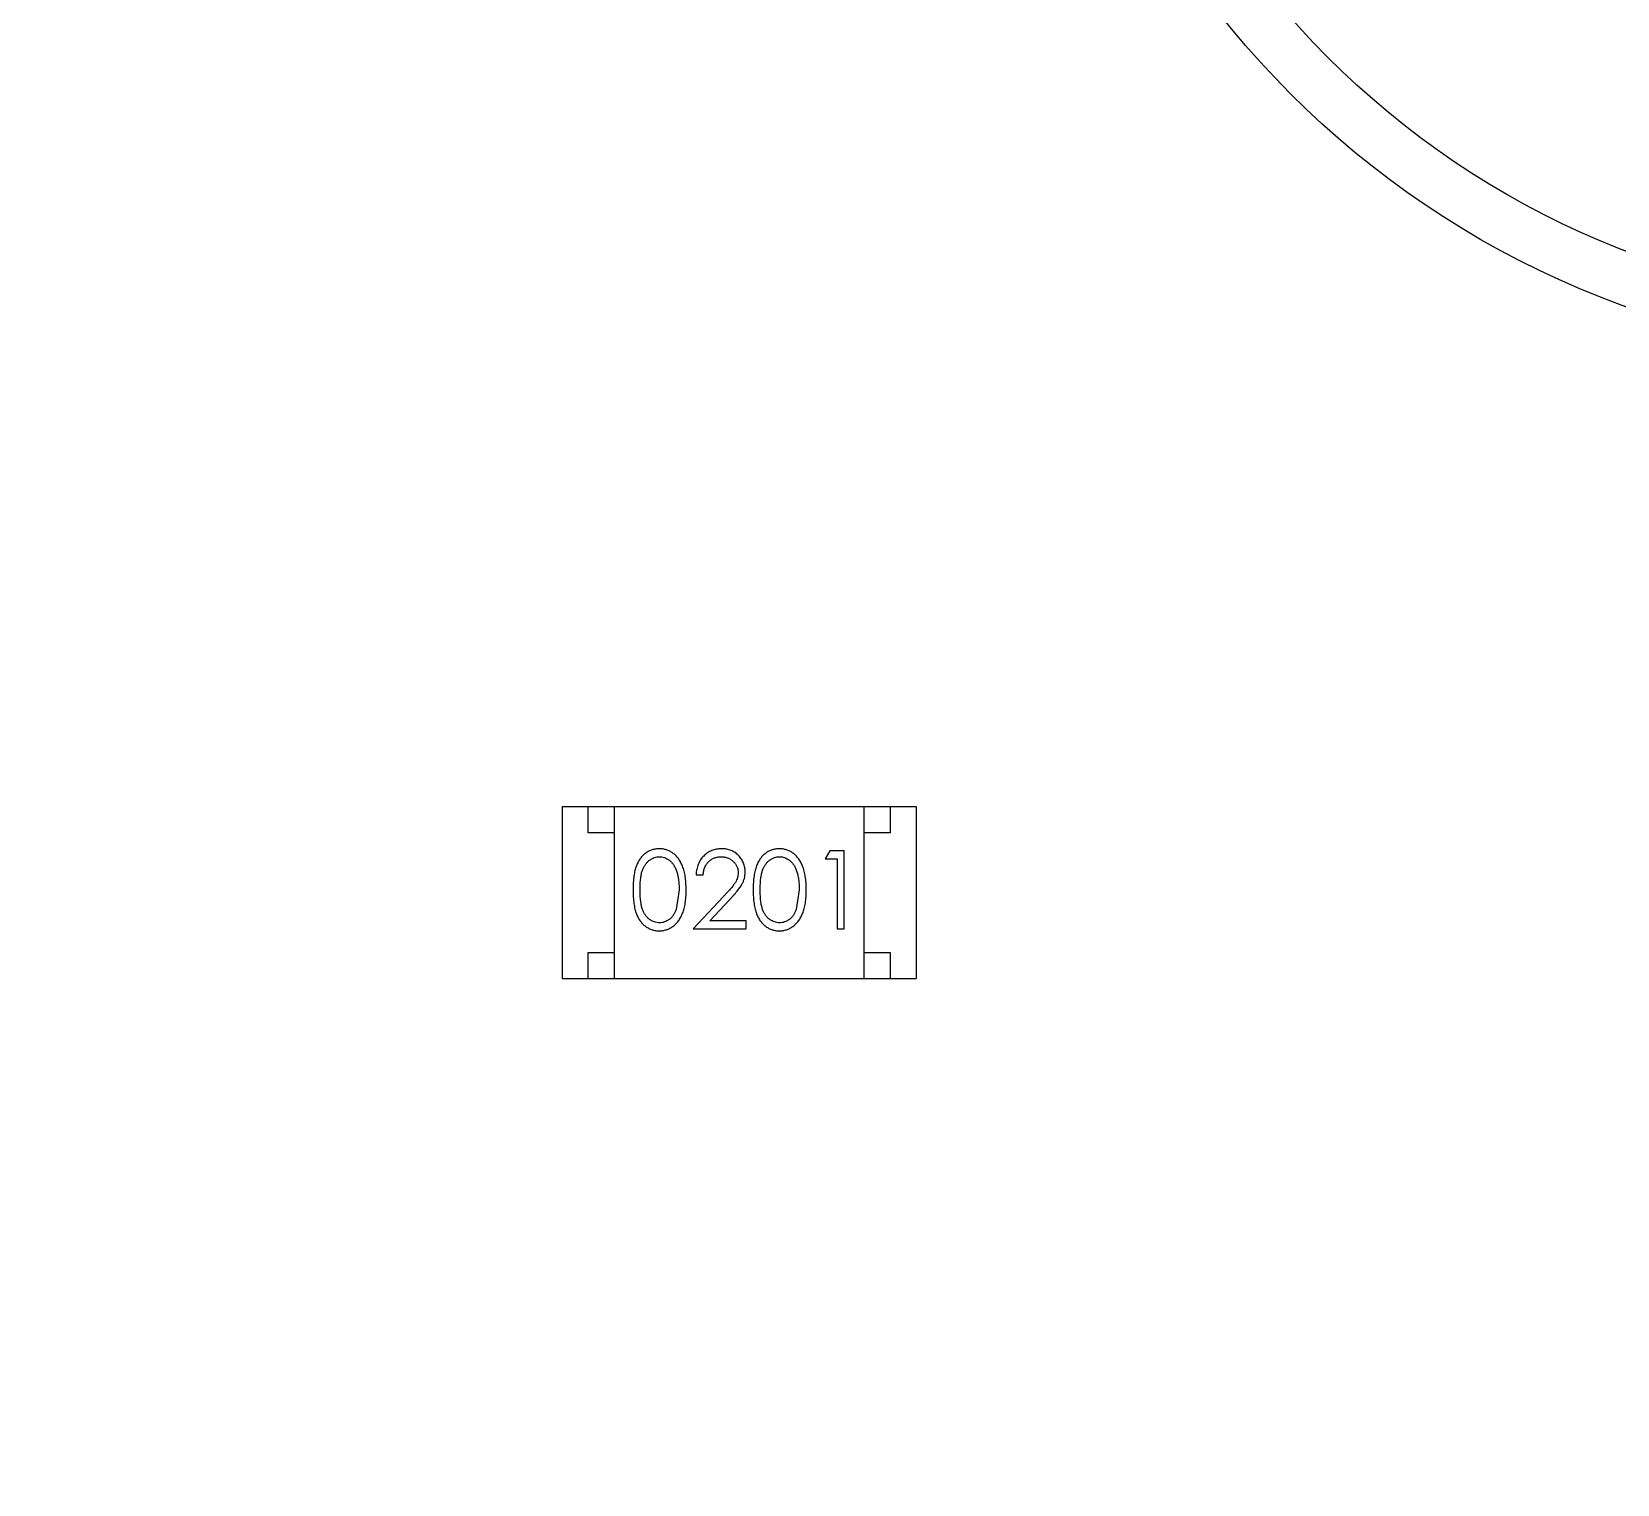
# Model space of a CAD drawing. Header units: inches. Extents: x 398 to 599, y 40 to 151.
# Drawn here: x 565.845 to 568.892, y 100.516 to 103.307 of the extents above; entities that cross this region are included whole.
import ezdxf

# ---------------------------------------------------------------- set-up
doc = ezdxf.new("R2010")
doc.units = ezdxf.units.IN
doc.header["$LTSCALE"] = 1.21
doc.header["$MEASUREMENT"] = 0
doc.layers.get('0').update_dxf_attribs({"linetype": 'CONTINUOUS'})

msp = doc.modelspace()

# ---------------------------------------------------------------- linework, layer by layer
at = {"color": 7, "linetype": 'Continuous'}
for p, q in [((566.8647, 101.8176), (566.8647, 101.4876)), ((566.8647, 101.8176), (567.5447, 101.8176)), ((566.9147, 101.7676), (566.9147, 101.8176)), ((566.9647, 101.4876), (566.9647, 101.8176)), ((567.4447, 101.4876), (567.4447, 101.8176)), ((567.4947, 101.8176), (567.4947, 101.7676)), ((567.5447, 101.8176), (567.5447, 101.4876)), ((566.9647, 101.7676), (566.9147, 101.7676)), ((567.4947, 101.7676), (567.4447, 101.7676)), ((567.3787, 101.7329), (567.3699, 101.7175)), ((567.4065, 101.7329), (567.3787, 101.7329)), ((567.4065, 101.5829), (567.4065, 101.7329)), ((567.3699, 101.7175), (567.393, 101.7175)), ((567.393, 101.7175), (567.393, 101.5829)), ((567.1218, 101.6867), (567.1353, 101.6867)), ((567.0892, 101.6579), (567.0835, 101.6202)), ((567.1743, 101.645), (567.1161, 101.5829)), ((567.1482, 101.5983), (567.1857, 101.6383)), ((567.3199, 101.6579), (567.3142, 101.6202)), ((567.1161, 101.5829), (567.218, 101.5829)), ((567.218, 101.5983), (567.1482, 101.5983)), ((567.218, 101.5829), (567.218, 101.5983)), ((567.393, 101.5829), (567.4065, 101.5829)), ((566.9147, 101.4876), (566.9147, 101.5376)), ((566.9147, 101.5376), (566.9647, 101.5376)), ((567.4447, 101.5376), (567.4947, 101.5376)), ((567.4947, 101.5376), (567.4947, 101.4876)), ((566.8647, 101.4876), (567.5447, 101.4876))]:
    msp.add_line(p, q, dxfattribs=at)
for radius in [1.75, 1.65]:
    msp.add_circle((569.501, 104.425), radius, dxfattribs=at)
for radius, start, end in [(23, 281.22586, 258.77532), (22.75, 294.44334, 241.13427)]:
    msp.add_arc((553.751, 92.925), radius, start, end, dxfattribs=at)
for points, knots in [([(567.0508, 101.7367), (567.0497, 101.7367), (567.0473, 101.7367), (567.0439, 101.7362), (567.0405, 101.7356), (567.0372, 101.7346), (567.034, 101.7335), (567.0309, 101.732), (567.0279, 101.7303), (567.0249, 101.7284), (567.0221, 101.7261), (567.0194, 101.7237), (567.017, 101.721), (567.0146, 101.718), (567.0125, 101.7148), (567.0104, 101.7114), (567.0086, 101.7077), (567.007, 101.7037), (567.0055, 101.6994), (567.0042, 101.6947), (567.0031, 101.6896), (567.0022, 101.684), (567.0015, 101.6781), (567.001, 101.6717), (567.0007, 101.6649), (567.0007, 101.6602), (567.0007, 101.6578)], [0, 0, 0, 0, 0.033742, 0.066533, 0.099153, 0.13154, 0.164087, 0.196563, 0.229707, 0.263315, 0.297504, 0.331686, 0.366482, 0.4021, 0.438958, 0.476748, 0.515985, 0.556589, 0.599519, 0.645765, 0.695487, 0.748721, 0.805687, 0.866754, 0.931405, 1, 1, 1, 1]), ([(567.1026, 101.6578), (567.1026, 101.6601), (567.1025, 101.6646), (567.1022, 101.6712), (567.1017, 101.6774), (567.101, 101.6832), (567.1, 101.6887), (567.0989, 101.6938), (567.0974, 101.6986), (567.0958, 101.703), (567.094, 101.7071), (567.0921, 101.7109), (567.09, 101.7145), (567.0878, 101.7178), (567.0853, 101.7208), (567.0828, 101.7236), (567.0801, 101.7261), (567.0772, 101.7283), (567.0742, 101.7303), (567.0711, 101.732), (567.0679, 101.7335), (567.0647, 101.7347), (567.0613, 101.7356), (567.0579, 101.7363), (567.0544, 101.7367), (567.052, 101.7367), (567.0508, 101.7367)], [0, 0, 0, 0, 0.065278, 0.127205, 0.186168, 0.241675, 0.294115, 0.343609, 0.390387, 0.434463, 0.476646, 0.517002, 0.555936, 0.593716, 0.630057, 0.665601, 0.700745, 0.734917, 0.768681, 0.802087, 0.834849, 0.867433, 0.900138, 0.932806, 0.966212, 1, 1, 1, 1]), ([(567.1708, 101.7367), (567.1691, 101.7367), (567.1658, 101.7366), (567.161, 101.7359), (567.1563, 101.7348), (567.1519, 101.7333), (567.1477, 101.7313), (567.1437, 101.7289), (567.1399, 101.726), (567.1363, 101.7227), (567.133, 101.7191), (567.1302, 101.7152), (567.1277, 101.711), (567.1257, 101.7066), (567.1241, 101.702), (567.1229, 101.6971), (567.1221, 101.692), (567.1219, 101.6885), (567.1218, 101.6867)], [0, 0, 0, 0, 0.06445, 0.126725, 0.187421, 0.247417, 0.306749, 0.366595, 0.427749, 0.490235, 0.553031, 0.614805, 0.676505, 0.738096, 0.801021, 0.864897, 0.931209, 1, 1, 1, 1]), ([(567.2161, 101.6921), (567.216, 101.6936), (567.2159, 101.6965), (567.2154, 101.7008), (567.2144, 101.705), (567.213, 101.709), (567.2112, 101.7129), (567.2091, 101.7165), (567.2065, 101.7201), (567.2036, 101.7235), (567.2004, 101.7266), (567.1968, 101.7293), (567.1931, 101.7316), (567.1891, 101.7335), (567.1848, 101.7349), (567.1804, 101.736), (567.1756, 101.7366), (567.1724, 101.7367), (567.1708, 101.7367)], [0, 0, 0, 0, 0.06271, 0.123347, 0.183401, 0.242828, 0.302097, 0.36242, 0.423725, 0.487032, 0.550491, 0.612709, 0.674265, 0.73617, 0.799211, 0.863483, 0.930525, 1, 1, 1, 1]), ([(567.2816, 101.7367), (567.2804, 101.7367), (567.2781, 101.7367), (567.2746, 101.7362), (567.2713, 101.7356), (567.268, 101.7346), (567.2648, 101.7335), (567.2616, 101.732), (567.2586, 101.7303), (567.2557, 101.7284), (567.2529, 101.7261), (567.2502, 101.7237), (567.2477, 101.721), (567.2454, 101.718), (567.2433, 101.7148), (567.2412, 101.7114), (567.2394, 101.7077), (567.2377, 101.7037), (567.2362, 101.6994), (567.235, 101.6947), (567.2338, 101.6896), (567.233, 101.684), (567.2323, 101.6781), (567.2318, 101.6717), (567.2315, 101.6649), (567.2315, 101.6602), (567.2315, 101.6578)], [0, 0, 0, 0, 0.033742, 0.066533, 0.099153, 0.13154, 0.164087, 0.196563, 0.229707, 0.263315, 0.297504, 0.331686, 0.366482, 0.4021, 0.438958, 0.476748, 0.515985, 0.556589, 0.599519, 0.645765, 0.695487, 0.748721, 0.805687, 0.866754, 0.931405, 1, 1, 1, 1]), ([(567.3334, 101.6578), (567.3334, 101.6601), (567.3333, 101.6646), (567.333, 101.6712), (567.3325, 101.6774), (567.3317, 101.6832), (567.3308, 101.6887), (567.3296, 101.6938), (567.3282, 101.6986), (567.3266, 101.703), (567.3248, 101.7071), (567.3229, 101.7109), (567.3208, 101.7145), (567.3185, 101.7178), (567.3161, 101.7208), (567.3135, 101.7236), (567.3108, 101.7261), (567.3079, 101.7283), (567.305, 101.7303), (567.3019, 101.732), (567.2987, 101.7335), (567.2954, 101.7347), (567.2921, 101.7356), (567.2887, 101.7363), (567.2852, 101.7367), (567.2828, 101.7367), (567.2816, 101.7367)], [0, 0, 0, 0, 0.065278, 0.127205, 0.186168, 0.241675, 0.294115, 0.343609, 0.390387, 0.434463, 0.476646, 0.517002, 0.555936, 0.593716, 0.630057, 0.665601, 0.700745, 0.734917, 0.768681, 0.802087, 0.834849, 0.867433, 0.900138, 0.932806, 0.966212, 1, 1, 1, 1]), ([(567.0142, 101.6579), (567.0142, 101.6599), (567.0142, 101.6638), (567.0144, 101.6695), (567.0148, 101.6747), (567.0153, 101.6796), (567.0159, 101.6842), (567.0167, 101.6883), (567.0176, 101.6921), (567.0187, 101.6955), (567.02, 101.6986), (567.0213, 101.7015), (567.0228, 101.7042), (567.0245, 101.7067), (567.0262, 101.709), (567.0281, 101.7112), (567.0301, 101.7131), (567.033, 101.7153), (567.0367, 101.7177), (567.0414, 101.7198), (567.0463, 101.7211), (567.0496, 101.7212), (567.0513, 101.7213)], [0, 0, 0, 0, 0.073302, 0.142286, 0.206253, 0.266017, 0.321612, 0.372532, 0.419497, 0.462398, 0.502825, 0.541489, 0.579034, 0.615143, 0.650298, 0.684912, 0.718701, 0.752189, 0.817245, 0.879117, 0.939613, 1, 1, 1, 1]), ([(567.0513, 101.7213), (567.0529, 101.7212), (567.0562, 101.7211), (567.0611, 101.7198), (567.0657, 101.7177), (567.0695, 101.7154), (567.0723, 101.7131), (567.0744, 101.7111), (567.0764, 101.7088), (567.0782, 101.7064), (567.0798, 101.7036), (567.0814, 101.7007), (567.0828, 101.6975), (567.0842, 101.6941), (567.0853, 101.6904), (567.0864, 101.6865), (567.0872, 101.6823), (567.0879, 101.6779), (567.0885, 101.6733), (567.0889, 101.6684), (567.0891, 101.6632), (567.0891, 101.6597), (567.0892, 101.6579)], [0, 0, 0, 0, 0.059689, 0.119507, 0.181075, 0.246162, 0.279894, 0.314468, 0.350403, 0.387474, 0.426147, 0.466624, 0.508745, 0.553328, 0.600058, 0.649177, 0.700552, 0.754894, 0.811825, 0.871514, 0.934319, 1, 1, 1, 1]), ([(567.1353, 101.6867), (567.1354, 101.6881), (567.1357, 101.6907), (567.1364, 101.6944), (567.1374, 101.698), (567.1386, 101.7013), (567.1401, 101.7044), (567.1419, 101.7073), (567.1439, 101.7099), (567.1461, 101.7123), (567.1486, 101.7144), (567.1512, 101.7163), (567.154, 101.7178), (567.1569, 101.7191), (567.16, 101.7201), (567.1632, 101.7208), (567.1666, 101.7212), (567.1689, 101.7213), (567.1701, 101.7213)], [0, 0, 0, 0, 0.073648, 0.143686, 0.210962, 0.275557, 0.338064, 0.399311, 0.4594, 0.51934, 0.579024, 0.637809, 0.695959, 0.754122, 0.813113, 0.873453, 0.935561, 1, 1, 1, 1]), ([(567.1701, 101.7213), (567.1712, 101.7213), (567.1734, 101.7212), (567.1766, 101.7208), (567.1797, 101.7201), (567.1827, 101.7191), (567.1855, 101.7179), (567.1882, 101.7163), (567.1908, 101.7145), (567.1932, 101.7124), (567.1954, 101.7101), (567.1973, 101.7077), (567.199, 101.7052), (567.2003, 101.7025), (567.2013, 101.6998), (567.2021, 101.6969), (567.2025, 101.694), (567.2026, 101.6919), (567.2026, 101.6909)], [0, 0, 0, 0, 0.068027, 0.133505, 0.19695, 0.26027, 0.322741, 0.384982, 0.448465, 0.513424, 0.578224, 0.640011, 0.700094, 0.760067, 0.819012, 0.877878, 0.938035, 1, 1, 1, 1]), ([(567.2449, 101.6579), (567.2449, 101.6599), (567.2449, 101.6638), (567.2452, 101.6695), (567.2455, 101.6747), (567.2461, 101.6796), (567.2467, 101.6842), (567.2475, 101.6883), (567.2484, 101.6921), (567.2495, 101.6955), (567.2507, 101.6986), (567.2521, 101.7015), (567.2536, 101.7042), (567.2552, 101.7067), (567.257, 101.709), (567.2589, 101.7112), (567.2609, 101.7131), (567.2637, 101.7153), (567.2675, 101.7177), (567.2722, 101.7198), (567.2771, 101.7211), (567.2804, 101.7212), (567.2821, 101.7213)], [0, 0, 0, 0, 0.073302, 0.142286, 0.206253, 0.266017, 0.321612, 0.372532, 0.419497, 0.462398, 0.502825, 0.541489, 0.579034, 0.615143, 0.650298, 0.684912, 0.718701, 0.752189, 0.817245, 0.879117, 0.939613, 1, 1, 1, 1]), ([(567.2821, 101.7213), (567.2837, 101.7212), (567.287, 101.7211), (567.2918, 101.7198), (567.2965, 101.7177), (567.3003, 101.7154), (567.3031, 101.7131), (567.3052, 101.7111), (567.3071, 101.7088), (567.3089, 101.7064), (567.3106, 101.7036), (567.3122, 101.7007), (567.3136, 101.6975), (567.3149, 101.6941), (567.3161, 101.6904), (567.3172, 101.6865), (567.318, 101.6823), (567.3187, 101.6779), (567.3192, 101.6733), (567.3197, 101.6684), (567.3199, 101.6632), (567.3199, 101.6597), (567.3199, 101.6579)], [0, 0, 0, 0, 0.059689, 0.119507, 0.181075, 0.246162, 0.279894, 0.314468, 0.350403, 0.387474, 0.426147, 0.466624, 0.508745, 0.553328, 0.600058, 0.649177, 0.700552, 0.754894, 0.811825, 0.871514, 0.934319, 1, 1, 1, 1]), ([(567.2026, 101.6909), (567.2026, 101.6893), (567.2024, 101.6861), (567.2014, 101.6813), (567.1997, 101.6766), (567.1977, 101.6728), (567.1957, 101.6697), (567.1938, 101.667), (567.1914, 101.6641), (567.1888, 101.6608), (567.1857, 101.6573), (567.1822, 101.6534), (567.1784, 101.6493), (567.1757, 101.6464), (567.1743, 101.645)], [0, 0, 0, 0, 0.088014, 0.174976, 0.2638, 0.355443, 0.406413, 0.465519, 0.533076, 0.609353, 0.693899, 0.787171, 0.889197, 1, 1, 1, 1]), ([(567.1857, 101.6383), (567.1872, 101.6399), (567.1899, 101.6428), (567.1939, 101.6472), (567.1974, 101.6513), (567.2006, 101.6552), (567.2035, 101.6588), (567.206, 101.6622), (567.2081, 101.6653), (567.2104, 101.6692), (567.2127, 101.6739), (567.2146, 101.6798), (567.2159, 101.6859), (567.216, 101.69), (567.2161, 101.6921)], [0, 0, 0, 0, 0.09953, 0.192079, 0.277712, 0.357454, 0.429648, 0.495771, 0.555538, 0.608657, 0.707578, 0.804328, 0.901298, 1, 1, 1, 1]), ([(567.0007, 101.6578), (567.0007, 101.6554), (567.0007, 101.6508), (567.001, 101.644), (567.0015, 101.6377), (567.0023, 101.6317), (567.0032, 101.6262), (567.0042, 101.621), (567.0055, 101.6163), (567.007, 101.612), (567.0087, 101.608), (567.0106, 101.6043), (567.0126, 101.6008), (567.0148, 101.5976), (567.0171, 101.5946), (567.0196, 101.5919), (567.0222, 101.5895), (567.025, 101.5873), (567.0279, 101.5853), (567.031, 101.5837), (567.034, 101.5822), (567.0372, 101.5811), (567.0405, 101.5801), (567.0439, 101.5795), (567.0473, 101.5791), (567.0497, 101.579), (567.0508, 101.579)], [0, 0, 0, 0, 0.068113, 0.132564, 0.193427, 0.250218, 0.303569, 0.353576, 0.400235, 0.443586, 0.484619, 0.524292, 0.56238, 0.599049, 0.63494, 0.669782, 0.704009, 0.737842, 0.771098, 0.803896, 0.836415, 0.868639, 0.900715, 0.933378, 0.966213, 1, 1, 1, 1]), ([(567.0513, 101.5944), (567.0496, 101.5945), (567.0463, 101.5947), (567.0415, 101.596), (567.0367, 101.598), (567.033, 101.6004), (567.0301, 101.6027), (567.0281, 101.6046), (567.0262, 101.6068), (567.0244, 101.6091), (567.0228, 101.6116), (567.0213, 101.6143), (567.0199, 101.6172), (567.0187, 101.6203), (567.0176, 101.6237), (567.0167, 101.6275), (567.0159, 101.6317), (567.0152, 101.6362), (567.0148, 101.6411), (567.0144, 101.6463), (567.0142, 101.652), (567.0142, 101.6559), (567.0142, 101.6579)], [0, 0, 0, 0, 0.060034, 0.120278, 0.182348, 0.247919, 0.281641, 0.315701, 0.350322, 0.385703, 0.421819, 0.459196, 0.497866, 0.538301, 0.58121, 0.628183, 0.679403, 0.734699, 0.794074, 0.858416, 0.927049, 1, 1, 1, 1]), ([(567.0508, 101.579), (567.052, 101.579), (567.0544, 101.5791), (567.0579, 101.5795), (567.0614, 101.5802), (567.0647, 101.5811), (567.068, 101.5823), (567.0712, 101.5838), (567.0743, 101.5855), (567.0773, 101.5875), (567.0802, 101.5898), (567.0829, 101.5923), (567.0855, 101.5951), (567.0879, 101.5981), (567.0901, 101.6014), (567.0922, 101.605), (567.0941, 101.6088), (567.0959, 101.6128), (567.0975, 101.6172), (567.0989, 101.622), (567.1, 101.6271), (567.101, 101.6325), (567.1017, 101.6383), (567.1023, 101.6445), (567.1025, 101.651), (567.1026, 101.6555), (567.1026, 101.6578)], [0, 0, 0, 0, 0.033824, 0.067298, 0.10028, 0.133019, 0.165736, 0.198792, 0.232372, 0.266409, 0.301016, 0.336196, 0.371972, 0.408574, 0.446394, 0.485225, 0.525372, 0.567224, 0.611081, 0.65775, 0.70702, 0.759235, 0.814484, 0.873227, 0.934937, 1, 1, 1, 1]), ([(567.2315, 101.6578), (567.2315, 101.6554), (567.2315, 101.6508), (567.2318, 101.644), (567.2323, 101.6377), (567.233, 101.6317), (567.2339, 101.6262), (567.235, 101.621), (567.2363, 101.6163), (567.2378, 101.612), (567.2395, 101.608), (567.2414, 101.6043), (567.2434, 101.6008), (567.2456, 101.5976), (567.2479, 101.5946), (567.2503, 101.5919), (567.253, 101.5895), (567.2558, 101.5873), (567.2587, 101.5853), (567.2617, 101.5837), (567.2648, 101.5822), (567.268, 101.5811), (567.2713, 101.5801), (567.2746, 101.5795), (567.2781, 101.5791), (567.2804, 101.579), (567.2816, 101.579)], [0, 0, 0, 0, 0.068113, 0.132564, 0.193427, 0.250218, 0.303569, 0.353576, 0.400235, 0.443586, 0.484619, 0.524292, 0.56238, 0.599049, 0.63494, 0.669782, 0.704009, 0.737842, 0.771098, 0.803896, 0.836415, 0.868639, 0.900715, 0.933378, 0.966213, 1, 1, 1, 1]), ([(567.2821, 101.5944), (567.2804, 101.5945), (567.2771, 101.5947), (567.2722, 101.596), (567.2675, 101.598), (567.2637, 101.6004), (567.2609, 101.6027), (567.2588, 101.6046), (567.2569, 101.6068), (567.2552, 101.6091), (567.2535, 101.6116), (567.2521, 101.6143), (567.2507, 101.6172), (567.2495, 101.6203), (567.2484, 101.6237), (567.2474, 101.6275), (567.2467, 101.6317), (567.246, 101.6362), (567.2456, 101.6411), (567.2452, 101.6463), (567.2449, 101.652), (567.2449, 101.6559), (567.2449, 101.6579)], [0, 0, 0, 0, 0.060034, 0.120278, 0.182348, 0.247919, 0.281641, 0.315701, 0.350322, 0.385703, 0.421819, 0.459196, 0.497866, 0.538301, 0.58121, 0.628183, 0.679403, 0.734699, 0.794074, 0.858416, 0.927049, 1, 1, 1, 1]), ([(567.2816, 101.579), (567.2828, 101.579), (567.2852, 101.5791), (567.2887, 101.5795), (567.2921, 101.5802), (567.2955, 101.5811), (567.2987, 101.5823), (567.3019, 101.5838), (567.305, 101.5855), (567.308, 101.5875), (567.3109, 101.5898), (567.3137, 101.5923), (567.3163, 101.5951), (567.3187, 101.5981), (567.3209, 101.6014), (567.323, 101.605), (567.3249, 101.6088), (567.3267, 101.6128), (567.3283, 101.6172), (567.3296, 101.622), (567.3308, 101.6271), (567.3318, 101.6325), (567.3325, 101.6383), (567.333, 101.6445), (567.3333, 101.651), (567.3334, 101.6555), (567.3334, 101.6578)], [0, 0, 0, 0, 0.033824, 0.067298, 0.10028, 0.133019, 0.165736, 0.198792, 0.232372, 0.266409, 0.301016, 0.336196, 0.371972, 0.408574, 0.446394, 0.485225, 0.525372, 0.567224, 0.611081, 0.65775, 0.70702, 0.759235, 0.814484, 0.873227, 0.934937, 1, 1, 1, 1]), ([(567.0835, 101.6202), (567.0831, 101.6191), (567.0823, 101.6171), (567.081, 101.6141), (567.0795, 101.6114), (567.0779, 101.6089), (567.0762, 101.6066), (567.0743, 101.6044), (567.0723, 101.6025), (567.0695, 101.6003), (567.0658, 101.5979), (567.0611, 101.5959), (567.0563, 101.5946), (567.053, 101.5945), (567.0513, 101.5944)], [0, 0, 0, 0, 0.075949, 0.148549, 0.218996, 0.286119, 0.351826, 0.416074, 0.478265, 0.540325, 0.660405, 0.774606, 0.887187, 1, 1, 1, 1]), ([(567.3142, 101.6202), (567.3139, 101.6191), (567.3131, 101.6171), (567.3118, 101.6141), (567.3103, 101.6114), (567.3087, 101.6089), (567.307, 101.6066), (567.3051, 101.6044), (567.3031, 101.6025), (567.3003, 101.6003), (567.2966, 101.5979), (567.2919, 101.5959), (567.287, 101.5946), (567.2837, 101.5945), (567.2821, 101.5944)], [0, 0, 0, 0, 0.075949, 0.148549, 0.218996, 0.286119, 0.351826, 0.416074, 0.478265, 0.540325, 0.660405, 0.774606, 0.887187, 1, 1, 1, 1])]:
    msp.add_open_spline(points, degree=3, knots=knots, dxfattribs=at)

doc.saveas('drawing.dxf')
